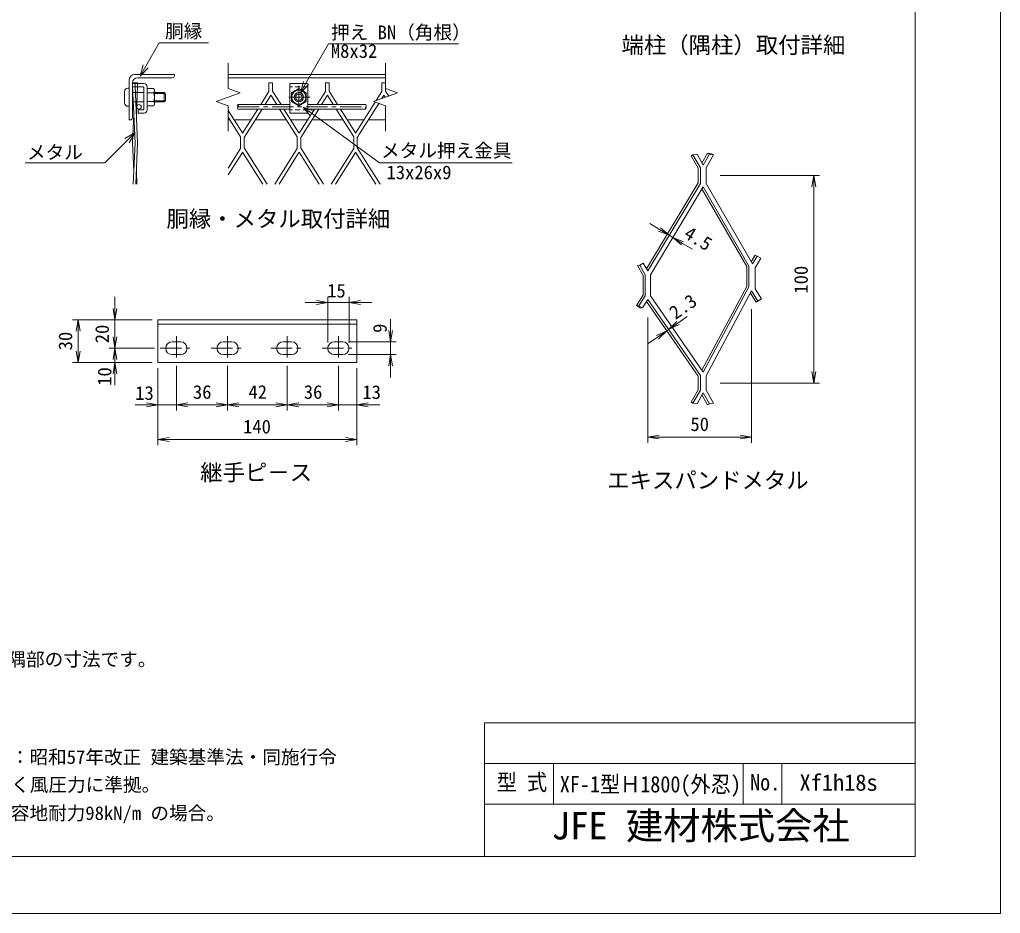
# Model space of a CAD drawing. Units: millimetres, scale not verified, with parts at other scales. Extents: x -4200 to 4200, y -2970 to 2970.
# Drawn here: x 750 to 4200, y -2970 to 172 of the extents above; entities that cross this region are included whole.
import ezdxf
from ezdxf.enums import TextEntityAlignment as Align

# ---------------------------------------------------------------- set-up
doc = ezdxf.new("R2010")
doc.units = ezdxf.units.MM
doc.header["$LTSCALE"] = 15
doc.linetypes.add('CHAIN1', pattern=[8, 5, -1, 1, -1])
doc.linetypes.add('DASHED1', pattern=[1.8, 1.2, -0.6])
doc.layers.add('0-0_D-TTL-TXT', color=7, linetype='Continuous')
for name, color, linetype, lineweight in [('0-1_1', 7, 'Continuous', 9), ('0-2_WAKU', 7, 'Continuous', 9), ('0-3_D-STR1', 1, 'Continuous', 9), ('0-4_D-BMK', 2, 'CHAIN1', 9), ('0-7_D-STR-DIM', 7, 'Continuous', 9), ('0-8_0', 7, 'Continuous', 9), ('0-A_D-STR3', 3, 'Continuous', 9), ('0-B_D-STR-TXT', 7, 'Continuous', 9), ('0-C_D-STR2', 7, 'Continuous', 9), ('0-D_D-TTL', 2, 'Continuous', 9), ('0-E_4筋', 1, 'Continuous', 9)]:
    doc.layers.add(name, color=color, linetype=linetype, lineweight=lineweight)
doc.styles.add('ＭＳ ゴシック', font='')
doc.styles.get('ＭＳ ゴシック').set_extended_font_data('MS Gothic')

# ---------------------------------------------------------------- blocks, each defined once
blk = doc.blocks.new('_Open')
at = {"layer": '0-8_0'}
blk.add_line((-15, 2.5), (0, 0), dxfattribs=at)
blk.add_lwpolyline([(-15, -2.5), (0, 0), (-15, 0)], dxfattribs=at)
blk = doc.blocks.new('MLeader20')
at = {"layer": '0-8_0'}
blk.add_line((1173.26, -26.56), (1193.26, 8.08), dxfattribs=at)
for points in [[(1193.26, 8.08), (1240.97, 90.72), (1406.73, 90.72), (1413.93, 90.72)], [(1202.55, 2.72), (1173.26, -26.56), (1183.98, 13.44)]]:
    blk.add_lwpolyline(points, dxfattribs=at)
blk = doc.blocks.new('MLeader21')
at = {"layer": '0-8_0'}
blk.add_line((1156.18, -224.95), (1127.9, -253.24), dxfattribs=at)
for points in [[(1120.32, -245.66), (1156.18, -224.95), (1135.48, -260.82)], [(1127.9, -253.24), (1049.65, -331.49), (776.16, -331.49), (768.96, -331.49)]]:
    blk.add_lwpolyline(points, dxfattribs=at)
blk = doc.blocks.new('MLeader22')
at = {"layer": '0-B_D-STR-TXT'}
blk.add_line((1747.63, -135.42), (1779.92, -159.02), dxfattribs=at)
for points in [[(1773.59, -167.68), (1747.63, -135.42), (1786.24, -150.37)], [(1779.92, -159.02), (2016.19, -331.77), (2474.79, -331.77), (2481.99, -331.77)]]:
    blk.add_lwpolyline(points, dxfattribs=at)
blk = doc.blocks.new('MLeader23')
at = {"layer": '0-8_0'}
blk.add_line((1737.32, -86.07), (1757.18, -51.35), dxfattribs=at)
for points in [[(1757.18, -51.35), (1836.28, 86.89), (2286.05, 86.89), (2293.25, 86.89)], [(1766.49, -56.67), (1737.32, -86.07), (1747.88, -46.02)]]:
    blk.add_lwpolyline(points, dxfattribs=at)

msp = doc.modelspace()

# ---------------------------------------------------------------- linework, layer by layer
at = {"layer": '0-1_1'}
for p, q in [((1626.72, -50.74), (1626.72, -81.2)), ((1626.72, -50.74), (1639.52, -50.74)), ((1639.52, -50.74), (1639.52, -79.23)), ((1825.52, -50.74), (1825.52, -81.2)), ((1825.52, -50.74), (1838.32, -50.74)), ((1838.32, -50.74), (1838.32, -79.23)), ((2024.32, -50.74), (2024.32, -81.2)), ((2024.32, -50.74), (2037.12, -50.74)), ((2037.12, -50.74), (2037.12, -79.23)), ((1626.72, -81.2), (1597.96, -126.74)), ((1633.75, -94.01), (1613.07, -126.74)), ((1654.43, -126.74), (1633.75, -94.01)), ((1669.54, -126.74), (1639.52, -79.23)), ((1825.52, -81.2), (1796.76, -126.74)), ((1832.55, -94.01), (1811.87, -126.74)), ((1853.23, -126.74), (1832.55, -94.01)), ((1868.34, -126.74), (1838.32, -79.23)), ((2024.32, -81.2), (2004.47, -112.63)), ((2031.35, -94.01), (2024.1, -105.48)), ((2035.88, -101.19), (2031.35, -94.01)), ((2048.17, -96.72), (2037.12, -79.23)), ((2000.87, -118.33), (1931.89, -227.57)), ((2013.16, -122.8), (1937.72, -242.25)), ((1533.72, -226.43), (1483.92, -147.61)), ((1527.32, -240.22), (1483.92, -171.52)), ((1587.85, -142.74), (1534.29, -227.57)), ((1602.97, -142.74), (1540.12, -242.25)), ((1726.12, -240.22), (1664.54, -142.74)), ((1732.52, -226.43), (1679.64, -142.74)), ((1786.65, -142.74), (1733.09, -227.57)), ((1801.77, -142.74), (1738.92, -242.25)), ((1924.92, -240.22), (1863.34, -142.74)), ((1931.32, -226.43), (1878.44, -142.74)), ((1527.32, -240.22), (1527.32, -281.26)), ((1726.12, -240.22), (1726.12, -281.26)), ((1924.92, -240.22), (1924.92, -281.26)), ((1540.12, -242.25), (1540.12, -279.23)), ((1738.92, -242.25), (1738.92, -279.23)), ((1937.72, -242.25), (1937.72, -279.23)), ((1483.92, -349.96), (1527.32, -281.26)), ((1483.92, -373.88), (1533.72, -295.05)), ((1534.29, -293.92), (1605.1, -406.01)), ((1540.12, -279.23), (1620.22, -406.01)), ((1647.31, -406.01), (1726.12, -281.26)), ((1662.42, -406.01), (1732.52, -295.05)), ((1733.09, -293.92), (1803.9, -406.01)), ((1738.92, -279.23), (1819.02, -406.01)), ((1846.11, -406.01), (1924.92, -281.26)), ((1861.22, -406.01), (1931.32, -295.05)), ((1931.89, -293.92), (2002.7, -406.01)), ((1937.72, -279.23), (2017.82, -406.01))]:
    msp.add_line(p, q, dxfattribs=at)
at = {"layer": '0-2_WAKU'}
for p, q in [((2385.54, -2299.97), (3899.99, -2299.97)), ((2385.54, -2770.04), (2385.54, -2299.97)), ((2385.54, -2443.22), (3899.99, -2443.22)), ((2627.72, -2586.47), (2627.72, -2443.22)), ((3295.18, -2586.47), (3295.18, -2443.22)), ((3431.26, -2586.47), (3431.26, -2443.22)), ((2385.54, -2586.47), (3899.99, -2586.47))]:
    msp.add_line(p, q, dxfattribs=at)
at = {"layer": '0-3_D-STR1'}
for p, q in [((1164.62, -32.74), (1286.62, -32.74)), ((1483.92, -20.74), (2037.12, -20.74)), ((1483.92, -32.74), (2037.12, -32.74)), ((1134.62, -40.74), (1134.62, -180.74)), ((1146.62, -172.74), (1146.62, -50.74)), ((1138.62, -180.74), (1134.62, -180.74)), ((1489.74, -180.74), (1483.92, -180.74)), ((1563.86, -180.74), (1504.85, -180.74)), ((1688.54, -180.74), (1578.97, -180.74)), ((1762.66, -180.74), (1703.65, -180.74)), ((1887.34, -180.74), (1777.77, -180.74)), ((1961.46, -180.74), (1902.45, -180.74)), ((2037.12, -180.74), (1976.57, -180.74))]:
    msp.add_line(p, q, dxfattribs=at)
msp.add_lwpolyline([(1154.62, -20.74), (1294.62, -20.74), (1294.62, -24.74)], dxfattribs=at)
for centre, radius, start, end in [((1154.62, -40.74), 20, 90, 179.99957), ((1164.62, -50.74), 18, 90, 179.99954), ((1286.62, -24.74), 8, 270, 0), ((1138.62, -172.74), 8, 270, 0)]:
    msp.add_arc(centre, radius, start, end, dxfattribs=at)
at = {"layer": '0-4_D-BMK'}
for p, q in [((1732.06, -60.74), (1732.06, -140.74)), ((1772.06, -100.74), (1692.06, -100.74)), ((1301.42, -940.65), (1301.42, -1025.65)), ((1481.42, -940.65), (1481.42, -1025.65)), ((1691.42, -940.65), (1691.42, -1025.65)), ((1871.42, -940.65), (1871.42, -1025.65)), ((1243.92, -983.15), (1358.92, -983.15)), ((1423.92, -983.15), (1538.92, -983.15)), ((1633.92, -983.15), (1748.92, -983.15)), ((1813.92, -983.15), (1928.92, -983.15))]:
    msp.add_line(p, q, dxfattribs=at)
at = {"layer": '0-7_D-STR-DIM'}
for p, q in [((1483.92, 19.26), (1483.92, -69.96)), ((2037.12, 19.26), (2037.12, -69.96)), ((1441.63, -116.13), (1526.2, -85.35)), ((1526.2, -85.35), (1483.92, -69.96)), ((1483.92, -131.53), (1441.63, -116.13)), ((1483.92, -131.53), (1483.92, -220.74)), ((2037.12, -131.53), (2037.12, -220.74)), ((3214.5, -376.09), (3563.71, -376.09)), ((3543.71, -416.09), (3543.71, -1065.52)), ((3000.73, -565.69), (2966.44, -545.09)), ((3035.01, -586.29), (3047.74, -593.93)), ((3082.03, -614.53), (3116.32, -635.13)), ((1085, -843.15), (1085, -803.15)), ((1793.92, -822.72), (1753.92, -822.72)), ((1833.92, -963.15), (1833.92, -802.72)), ((1833.92, -822.72), (1908.92, -822.72)), ((1908.92, -963.15), (1908.92, -802.72)), ((1948.92, -822.72), (1988.92, -822.72)), ((3324.4, -845.85), (3324.4, -1315.57)), ((1216.42, -883.15), (935.87, -883.15)), ((1216.42, -883.15), (1065, -883.15)), ((1085, -883.15), (1085, -983.15)), ((2054.9, -920.65), (2054.9, -880.65)), ((2959.89, -875.21), (2959.89, -1315.57)), ((3065.71, -894.6), (3098.58, -871.81)), ((955.87, -923.15), (955.87, -993.15)), ((1085, -943.15), (1085, -903.15)), ((3026.74, -921.62), (3032.84, -917.39)), ((1906.42, -960.65), (2074.9, -960.65)), ((2054.9, -960.65), (2054.9, -1005.65)), ((2993.87, -944.42), (2960.99, -967.21)), ((1223.92, -983.15), (1065, -983.15)), ((1223.92, -983.15), (1065, -983.15)), ((1085, -983.15), (1085, -1033.15)), ((1216.42, -1033.15), (935.87, -1033.15)), ((1216.42, -1033.15), (1065, -1033.15)), ((1085, -1023.15), (1085, -1063.15)), ((1906.42, -1005.65), (2074.9, -1005.65)), ((1236.42, -1053.15), (1236.42, -1202.32)), ((1236.42, -1053.15), (1236.42, -1323.99)), ((1301.42, -1045.65), (1301.42, -1202.32)), ((1301.42, -1045.65), (1301.42, -1202.32)), ((1481.42, -1045.65), (1481.42, -1202.32)), ((1481.42, -1045.65), (1481.42, -1202.32)), ((1691.42, -1045.65), (1691.42, -1202.32)), ((1691.42, -1045.65), (1691.42, -1202.32)), ((1871.42, -1045.65), (1871.42, -1202.32)), ((1871.42, -1045.65), (1871.42, -1202.32)), ((1936.42, -1053.15), (1936.42, -1202.32)), ((1936.42, -1053.15), (1936.42, -1323.99)), ((2054.9, -1045.65), (2054.9, -1085.65)), ((1085, -1073.15), (1085, -1113.15)), ((3214.5, -1105.52), (3563.71, -1105.52)), ((1196.42, -1182.32), (1156.42, -1182.32)), ((1236.42, -1182.32), (1301.42, -1182.32)), ((1341.42, -1182.32), (1381.42, -1182.32)), ((1341.42, -1182.32), (1441.42, -1182.32)), ((1521.42, -1182.32), (1651.42, -1182.32)), ((1731.42, -1182.32), (1831.42, -1182.32)), ((1831.42, -1182.32), (1791.42, -1182.32)), ((1871.42, -1182.32), (1936.42, -1182.32)), ((1976.42, -1182.32), (2016.42, -1182.32)), ((1276.42, -1303.99), (1896.42, -1303.99)), ((2999.89, -1295.57), (3284.4, -1295.57))]:
    msp.add_line(p, q, dxfattribs=at)
msp.add_lwpolyline([(2037.12, -131.53), (1994.83, -116.13), (2079.41, -85.35), (2037.12, -69.96)], dxfattribs=at)
at = {"layer": '0-8_0', "color": 4}
msp.add_line((1146.62, -50.74), (1165.02, -50.74), dxfattribs=at)
at = {"layer": '0-8_0', "color": 3}
for p, q in [((1146.62, -60.74), (1147.08, -50.74)), ((1146.62, -60.74), (1155.82, -260.74)), ((1155.82, -60.74), (1156.28, -50.74)), ((1155.82, -60.74), (1165.02, -260.74)), ((1165.02, -60.74), (1160.42, -160.74)), ((1165.02, -60.74), (1164.56, -50.74)), ((1151.22, -160.74), (1146.62, -260.74)), ((1151.22, -360.74), (1146.62, -260.74)), ((1149.13, -406.01), (1155.82, -260.74)), ((1158.33, -406.01), (1165.02, -260.74)), ((1162.5, -406.01), (1160.42, -360.74))]:
    msp.add_line(p, q, dxfattribs=at)
msp.add_circle((1169.62, -134.53), 8, dxfattribs=at)
at = {"layer": '0-8_0'}
for centre, start, end in [((1522.81, -130.74), 141.28128, 218.71872), ((1522.81, -138.74), 141.28128, 218.71872), ((1512.83, -130.74), 321.28128, 38.71872), ((1972.46, -138.74), 141.28128, 218.71872), ((1962.48, -130.74), 321.28128, 38.71872), ((1962.48, -138.74), 321.28128, 38.71872)]:
    msp.add_arc(centre, 6.39, start, end, dxfattribs=at)
at = {"layer": '0-A_D-STR3'}
for p, q in [((1130.62, -68.74), (1134.62, -68.74)), ((1186.62, -52.74), (1146.62, -52.74)), ((1146.62, -52.74), (1146.62, -64.74)), ((1184.62, -64.74), (1146.62, -64.74)), ((1186.62, -142.74), (1186.62, -66.74)), ((1198.62, -144.74), (1198.62, -64.74)), ((1700.06, -156.74), (1700.06, -52.74)), ((1118.62, -120.74), (1118.62, -80.74)), ((1186.62, -84.74), (1146.62, -84.74)), ((1198.62, -70.72), (1221.72, -70.72)), ((1198.62, -70.72), (1198.62, -130.77)), ((1198.62, -85.73), (1221.72, -85.73)), ((1221.72, -70.72), (1224.62, -75.74)), ((1224.62, -75.74), (1224.62, -125.74)), ((1224.62, -84.74), (1257.82, -84.74)), ((1224.62, -87.74), (1260.82, -87.74)), ((1262.62, -111.94), (1262.62, -89.54)), ((1732.06, -70.72), (1706.06, -85.73)), ((1706.06, -85.73), (1706.06, -115.75)), ((1758.06, -85.73), (1732.06, -70.72)), ((1758.06, -115.75), (1758.06, -85.73)), ((1130.62, -132.74), (1134.62, -132.74)), ((1186.62, -116.74), (1146.62, -116.74)), ((1198.62, -115.75), (1221.72, -115.75)), ((1198.62, -130.77), (1221.72, -130.77)), ((1221.72, -130.77), (1224.62, -125.74)), ((1224.62, -113.74), (1260.82, -113.74)), ((1224.62, -116.74), (1257.82, -116.74)), ((1257.82, -116.74), (1262.62, -111.94)), ((1706.06, -115.75), (1732.06, -130.77)), ((1732.06, -130.77), (1758.06, -115.75)), ((1184.62, -144.74), (1166.62, -144.74)), ((1166.62, -144.74), (1166.62, -156.74)), ((1186.62, -156.74), (1166.62, -156.74)), ((1764.06, -156.74), (1700.06, -156.74)), ((1236.42, -883.15), (1936.42, -883.15)), ((1236.42, -883.15), (1236.42, -1033.15)), ((1936.42, -883.15), (1936.42, -1033.15)), ((1236.42, -898.15), (1936.42, -898.15)), ((1286.42, -960.65), (1316.42, -960.65)), ((1466.42, -960.65), (1496.42, -960.65)), ((1676.42, -960.65), (1706.42, -960.65)), ((1856.42, -960.65), (1886.42, -960.65)), ((1236.42, -1033.15), (1936.42, -1033.15)), ((1286.42, -1005.65), (1316.42, -1005.65)), ((1466.42, -1005.65), (1496.42, -1005.65)), ((1676.42, -1005.65), (1706.42, -1005.65)), ((1856.42, -1005.65), (1886.42, -1005.65))]:
    msp.add_line(p, q, dxfattribs=at)
at = {"layer": '0-A_D-STR3', "linetype": 'DASHED1'}
for p, q in [((1764.06, -64.74), (1700.06, -64.74)), ((1764.06, -144.74), (1700.06, -144.74))]:
    msp.add_line(p, q, dxfattribs=at)
at = {"layer": '0-A_D-STR3'}
for points in [[(1764.06, -156.74), (1764.06, -52.74), (1700.06, -52.74)], [(1257.82, -116.74), (1257.82, -84.74), (1262.62, -89.54)]]:
    msp.add_lwpolyline(points, dxfattribs=at)
for radius in [25, 16, 11.2]:
    msp.add_circle((1732.06, -100.74), radius, dxfattribs=at)
for centre, radius, start, end in [((1130.62, -80.74), 12, 90, 180), ((1184.62, -66.74), 2, 360, 90), ((1186.62, -64.74), 12, 360, 90), ((1210.75, -78.23), 13.29, 325.61584, 34.38415), ((1174.36, -100.74), 49.68, 342.4121, 17.5879), ((1130.62, -120.74), 12, 180, 270), ((1210.75, -123.26), 13.29, 325.61586, 34.38414), ((1184.62, -142.74), 2, 270, 360), ((1186.62, -144.74), 12, 270, 360), ((1286.42, -983.15), 22.5, 90, 270), ((1316.42, -983.15), 22.5, 270, 90), ((1466.42, -983.15), 22.5, 90, 270), ((1496.42, -983.15), 22.5, 270, 90), ((1676.42, -983.15), 22.5, 90, 270), ((1706.42, -983.15), 22.5, 270, 90), ((1856.42, -983.15), 22.5, 90, 270), ((1886.42, -983.15), 22.5, 270, 90)]:
    msp.add_arc(centre, radius, start, end, dxfattribs=at)
at = {"layer": '0-C_D-STR2'}
for p, q in [((3118.42, -303.18), (3111.99, -306.9)), ((3137.22, -350.55), (3111.99, -306.9)), ((3132.76, -301.59), (3118.42, -303.18)), ((3132.76, -301.59), (3118.42, -303.18)), ((3144.64, -348.56), (3118.42, -303.18)), ((3144.64, -348.56), (3118.42, -303.18)), ((3132.76, -301.59), (3154.57, -339.78)), ((3132.76, -301.59), (3154.57, -339.78)), ((3176.39, -301.59), (3154.57, -339.78)), ((3176.39, -301.59), (3154.57, -339.78)), ((3164.5, -348.56), (3190.72, -303.18)), ((3164.5, -348.56), (3190.72, -303.18)), ((3169.94, -297.91), (3184.28, -299.5)), ((3176.39, -301.59), (3190.72, -303.18)), ((3176.39, -301.59), (3190.72, -303.18)), ((3190.72, -303.18), (3184.28, -299.5)), ((3137.22, -401.76), (3137.22, -350.55)), ((3144.64, -404.39), (3144.64, -348.56)), ((3144.64, -403.82), (3144.64, -348.56)), ((3164.5, -403.62), (3164.5, -348.56)), ((3164.5, -404.39), (3164.5, -348.56)), ((3137.22, -401.76), (2955.54, -704.16)), ((3144.64, -403.82), (2959.8, -711.48)), ((3164.5, -403.62), (3328.13, -687.03)), ((3154.57, -416.12), (2968.65, -725.58)), ((3150.2, -423.39), (3307.85, -696.45)), ((3154.57, -416.12), (3315.27, -694.46)), ((2943.9, -684.17), (2931.07, -691.64)), ((2959.8, -711.48), (2943.9, -684.17)), ((3323.77, -679.77), (3337.61, -655.99)), ((3337.1, -701.14), (3356.86, -667.2)), ((3344.03, -659.73), (3337.61, -655.99)), ((2931.07, -691.64), (2923, -692.53)), ((2943.41, -727.59), (2923, -692.53)), ((2950.83, -725.58), (2931.07, -691.64)), ((3307.85, -696.45), (3307.85, -765.76)), ((3315.27, -694.46), (3315.27, -767.63)), ((3337.1, -701.14), (3337.1, -774.31)), ((2943.41, -727.59), (2943.41, -796.6)), ((2950.83, -725.58), (2950.83, -798.76)), ((2968.65, -725.58), (2968.65, -798.76)), ((3307.85, -765.76), (3149.82, -1060.06)), ((3315.27, -767.63), (3154.57, -1066.91)), ((3324.4, -782.01), (3164.5, -1079.8)), ((3320.37, -789.51), (3340.61, -821.33)), ((3337.1, -774.31), (3359.4, -809.38)), ((2943.41, -796.6), (2920.36, -832.83)), ((2950.83, -798.76), (2928.53, -833.83)), ((2959.89, -812.18), (2941.06, -841.79)), ((2955.57, -818.98), (3137.22, -1080.97)), ((2959.89, -812.18), (3144.64, -1078.65)), ((2968.65, -798.76), (3154.57, -1066.91)), ((3340.61, -821.33), (3346.87, -817.35)), ((2932.89, -840.8), (2920.36, -832.83)), ((2941.06, -841.79), (2932.89, -840.8)), ((3137.22, -1080.97), (3137.22, -1129.25)), ((3144.64, -1078.65), (3144.64, -1131.24)), ((3164.5, -1079.8), (3164.5, -1131.24)), ((3137.22, -1129.25), (3111.99, -1172.9)), ((3144.64, -1131.24), (3118.42, -1176.61)), ((3164.5, -1131.24), (3190.72, -1176.61)), ((3118.42, -1176.61), (3111.99, -1172.9)), ((3132.76, -1178.21), (3154.57, -1140.02)), ((3176.39, -1178.21), (3154.57, -1140.02)), ((3132.76, -1178.21), (3118.42, -1176.61)), ((3176.39, -1178.21), (3190.72, -1176.61))]:
    msp.add_line(p, q, dxfattribs=at)
for points in [[(3176.39, -301.59), (3169.94, -297.91), (3150.3, -332.3)], [(3328.13, -687.03), (3344.03, -659.73), (3356.86, -667.2)], [(3324.4, -782.01), (3346.87, -817.35), (3359.4, -809.38)], [(2941.06, -841.79), (2928.53, -833.83), (2920.36, -832.83)], [(3176.39, -1178.21), (3169.94, -1181.89), (3150.3, -1147.5)]]:
    msp.add_lwpolyline(points, dxfattribs=at)
at = {"layer": '0-D_D-TTL', "color": 7}
msp.add_lwpolyline([(-4200.01, -2970.04), (4199.99, -2970.04), (4199.99, 2969.96), (-4200.01, 2969.96)], close=True, dxfattribs=at)
at = {"layer": '0-D_D-TTL'}
msp.add_lwpolyline([(-3900.01, 2769.96), (3899.99, 2769.96), (3899.99, -2770.04), (-3900.01, -2770.04)], close=True, dxfattribs=at)
at = {"layer": '0-E_4筋'}
for p, q in [((1517.82, -126.74), (1700.06, -126.74)), ((1764.06, -126.74), (1967.47, -126.74)), ((1517.82, -142.74), (1700.06, -142.74)), ((1764.06, -142.74), (1967.47, -142.74))]:
    msp.add_line(p, q, dxfattribs=at)
at = {"layer": '0-E_4筋', "color": 2, "linetype": 'CHAIN1'}
msp.add_line((1517.82, -134.74), (1967.47, -134.74), dxfattribs=at)

# ---------------------------------------------------------------- block references
at = {"layer": '0-7_D-STR-DIM', "xscale": 2.666667, "yscale": 2.666667}
for p, rotation in [((3543.71, -376.09), 90), ((3035.01, -586.29), 329.00363), ((3047.74, -593.93), 149.00363), ((1908.92, -822.72), 180), ((1085, -883.15), 270), ((955.87, -883.15), 90), ((3032.84, -917.39), 214.73502), ((2054.9, -960.65), 270), ((3026.74, -921.62), 34.73502), ((1085, -983.15), 270), ((955.87, -1033.15), 270), ((1085, -983.15), 90), ((1085, -1033.15), 90), ((2054.9, -1005.65), 90), ((3543.71, -1105.52), 270), ((1301.42, -1182.32), 180), ((1301.42, -1182.32), 180), ((1481.42, -1182.32), 180), ((1691.42, -1182.32), 180), ((1936.42, -1182.32), 180), ((1236.42, -1303.99), 180), ((2959.89, -1295.57), 180)]:
    msp.add_blockref('_Open', p, dxfattribs=dict(at, rotation=rotation))
for p in [(1833.92, -822.72), (1236.42, -1182.32), (1481.42, -1182.32), (1691.42, -1182.32), (1871.42, -1182.32), (1871.42, -1182.32), (1936.42, -1303.99), (3324.4, -1295.57)]:
    msp.add_blockref('_Open', p, dxfattribs=at)
at = {"layer": '0-8_0'}
for name in ['MLeader20', 'MLeader23', 'MLeader21']:
    msp.add_blockref(name, (0, 0), dxfattribs=at)
at = {"layer": '0-B_D-STR-TXT'}
msp.add_blockref('MLeader22', (0, 0), dxfattribs=at)

# ---------------------------------------------------------------- texts
at = {"layer": '0-0_D-TTL-TXT', "style": 'ＭＳ ゴシック'}
for s, height, p in [('端柱（隅柱）取付詳細', 57.73, (2867.11, 36.52)), ('胴縁・メタル取付詳細', 57.73, (1266.41, -574.51)), ('継手ピ－ス', 57.73, (1384.97, -1466.02)), ('エキスパンドメタル', 57.73, (2816.93, -1493.5)), ('〔\u3000〕は出隅部、入隅部の寸法です。', 48.06, (116.72, -2115.28)), ('（設計条件）風荷重：昭和57年改正 建築基準法・同施行令', 48.06, (128.73, -2459)), ('Xf1h18s', 57.73, (3493.27, -2556.31)), (' に基づく風圧力に準拠。', 48.06, (490.43, -2556.03)), ('（基礎条件）長期許容地耐力98kN/m の場合。', 48.06, (128.73, -2656.03)), ('JFE 建材株式会社', 96.22, (2620.52, -2738.99))]:
    msp.add_text(s, height=height, dxfattribs=at).set_placement(p, align=Align.BOTTOM_LEFT)
at = {"layer": '0-0_D-TTL-TXT', "style": 'ＭＳ ゴシック', "width": 0.9}
for s, p in [('型 式', (2428.29, -2555.06)), ('XF-1型Ｈ1800(外忍)', (2649.99, -2562.14)), ('No.', (3319.53, -2555.06))]:
    msp.add_text(s, height=57.73, dxfattribs=at).set_placement(p, align=Align.BOTTOM_LEFT)
at = {"layer": '0-7_D-STR-DIM', "style": 'ＭＳ ゴシック'}
for s, rotation, p in [('4.5', 329.004, (3075.28, -605.16)), ('100', 90, (3536.96, -791.46)), ('2.3', 34.735, (3064.96, -896.37)), ('30', 90, (949.12, -990.78)), ('20', 90, (1078.25, -965.9)), ('9', 90, (2055.51, -929.34)), ('10', 90, (1087.11, -1115.54))]:
    msp.add_text(s, height=48.06, rotation=rotation, dxfattribs=at).set_placement(p, align=Align.BOTTOM_LEFT)
for s, p in [('15', (1831.52, -819.29)), ('13', (1156.33, -1179.12)), ('36', (1359.32, -1175.57)), ('42', (1554.69, -1175.57)), ('36', (1749.32, -1175.57)), ('13', (1955.63, -1176.06)), ('140', (1535.77, -1297.24)), ('50', (3109.52, -1288.82))]:
    msp.add_text(s, height=48.06, dxfattribs=at).set_placement(p, align=Align.BOTTOM_LEFT)
at = {"layer": '0-B_D-STR-TXT', "style": 'ＭＳ ゴシック'}
for s, p in [('胴縁', (1261.28, 92.94)), ('押え BN（角根）', (1845.49, 88.81)), ('M8x32', (1844.64, 23.12)), ('メタル', (775.73, -332.81)), ('メタル押え金具', (2021.12, -326.8)), ('13x26x9', (2040.3, -403.43))]:
    msp.add_text(s, height=48.06, dxfattribs=at).set_placement(p, align=Align.BOTTOM_LEFT)

doc.saveas('drawing.dxf')
